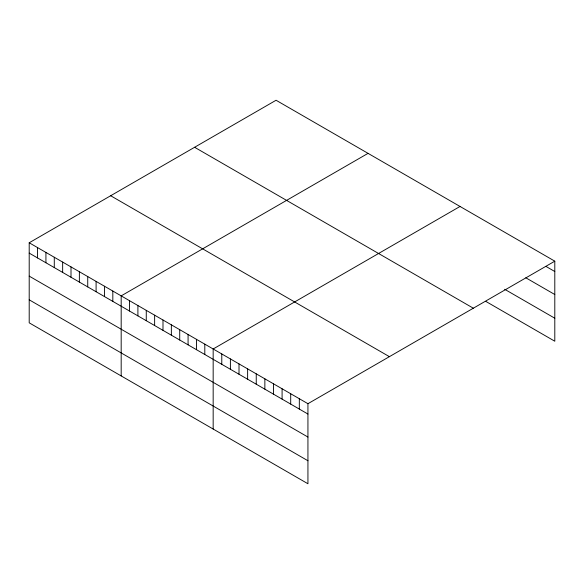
<?xml version="1.0" encoding="UTF-8"?>
<svg xmlns="http://www.w3.org/2000/svg" width="584" height="584" viewBox="0 0 584 584"><rect width="100%" height="100%" fill="white"/><g stroke="black" fill="none" stroke-linecap="round" stroke-linejoin="round"><path stroke-width="0.88" d="M29.2 242.776L307.936 403.697L307.936 483.749L29.2 322.828L29.2 242.776L276.064 100.251L554.8 261.172L554.8 341.224L485.873 301.432M368.051 153.351L121.18 295.876L121.18 375.935M460.031 206.459L213.167 348.984L213.167 429.036M307.936 403.697L554.8 261.172M546.186 266.538L554.8 271.516M525.819 277.787L554.8 294.518M504.671 289.284L554.8 318.222M194.603 147.278L473.332 308.206M110.668 195.742L389.397 356.663M29.2 253.113L307.936 414.041M29.2 276.123L307.936 437.044M29.2 299.818L307.936 460.747M299.322 398.726L299.322 409.063M290.701 393.755L290.701 404.091M282.087 388.776L282.087 399.12M273.473 383.805L273.473 394.142M264.859 378.826L264.859 389.17M256.245 373.855L256.245 384.199M247.623 368.884L247.623 379.22M239.009 363.905L239.009 374.249M230.395 358.934L230.395 369.271M221.781 353.962L221.781 364.299M204.802 344.159L204.802 354.495M196.443 339.326L196.443 349.67M188.077 334.501L188.077 344.845M179.719 329.675L179.719 340.012M171.353 324.843L171.353 335.187M162.994 320.017L162.994 330.361M154.629 315.192L154.629 325.529M146.27 310.359L146.27 320.704M137.904 305.534L137.904 315.878M129.546 300.709L129.546 311.046M112.822 291.051L112.822 301.395M104.456 286.226L104.456 296.562M96.097 281.393L96.097 291.737M87.731 276.568L87.731 286.912M79.373 271.743L79.373 282.079M71.007 266.91L71.007 277.254M62.649 262.085L62.649 272.429M54.283 257.259L54.283 267.596M45.924 252.427L45.924 262.771M37.559 247.601L37.559 257.946"/></g></svg>
